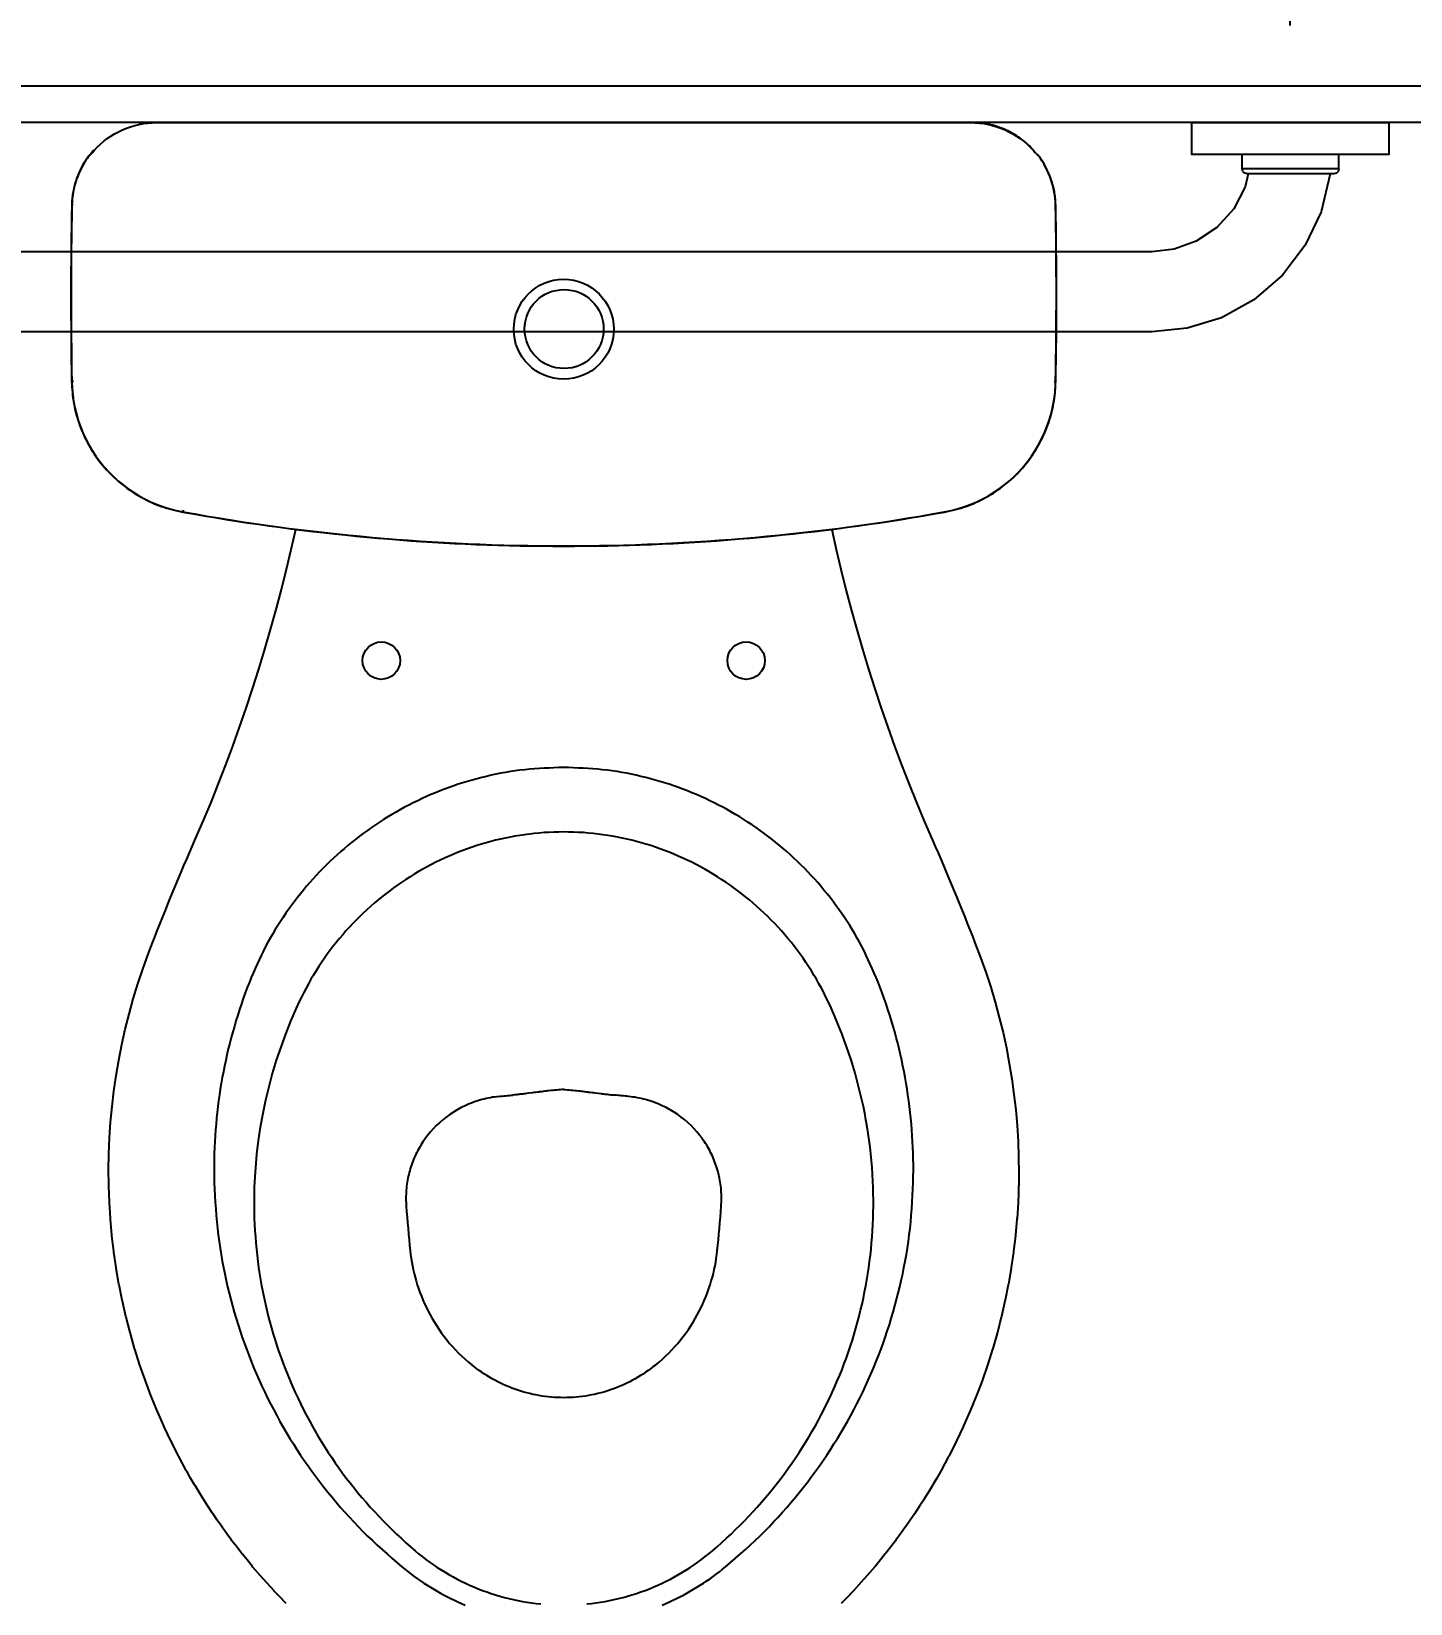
# Model space of a CAD drawing. Header units: metres. Extents: x 3 to 168, y -142 to 28.
# Drawn here: x 85.841 to 86.409, y -95.366 to -94.718 of the extents above; entities that cross this region are included whole.
import ezdxf

# ---------------------------------------------------------------- set-up
doc = ezdxf.new("R2010")
doc.units = ezdxf.units.M
for name, color, linetype in [('ARQ-ALV ACAB', 4, 'Continuous'), ('ARQ-ALV OSSO', 5, 'Continuous'), ('ARQ-DIM', 2, 'Continuous'), ('ARQ-HID', 2, 'Continuous')]:
    doc.layers.add(name, color=color, linetype=linetype)
doc.styles.add('Adesa', font='ARIALN.TTF')
doc.dimstyles.new('ADESA 1-0025', dxfattribs={"dimtxt": 0.05, "dimasz": 0.045, "dimexe": 0.03, "dimexo": 0.04, "dimgap": 0.02, "dimtad": 1, "dimtoh": 1, "dimdec": 0, "dimlfac": 100, "dimzin": 4, "dimtxsty": 'Adesa', "dimblk": 'DOTSMALL', "dimcen": 1, "dimdle": 0.03, "dimclrd": 1, "dimclre": 1, "dimclrt": 256, "dimazin": 1, "dimtm": 1e-09, "dimtfac": 1, "dimtdec": 0, "dimtix": 1, "dimtmove": 2, "dimatfit": 0, "dimldrblk": 'DOTSMALL', "dimfxl": 0.8, "dimtvp": 2, "dimtolj": 1, "dimtzin": 0, "dimarcsym": 0})

# ---------------------------------------------------------------- blocks, each defined once
blk = doc.blocks.new('ARQ-HID-BACIA CX')
blk.add_line((-0.00007, -0.175), (-0.00007, 0.175))
for points in [[(-0.01372, -0.19568), (-0.01423, -0.19605), (-0.01474, -0.19641), (-0.01526, -0.19677), (-0.01578, -0.19712), (-0.01631, -0.19746), (-0.01684, -0.19778), (-0.01739, -0.1981), (-0.01793, -0.19841), (-0.01849, -0.1987), (-0.01904, -0.19899), (-0.01961, -0.19927), (-0.02018, -0.19954), (-0.02075, -0.19979), (-0.02133, -0.20004), (-0.02191, -0.20027), (-0.02249, -0.2005), (-0.02308, -0.20072), (-0.02368, -0.20092), (-0.02427, -0.20111), (-0.02487, -0.2013), (-0.02548, -0.20147), (-0.02608, -0.20163), (-0.02669, -0.20178), (-0.02731, -0.20192), (-0.02792, -0.20205), (-0.02854, -0.20217), (-0.02916, -0.20227), (-0.02978, -0.20237), (-0.0304, -0.20246), (-0.03102, -0.20253), (-0.03165, -0.20259), (-0.03227, -0.20264), (-0.0329, -0.20268), (-0.03353, -0.2027), (-0.03415, -0.20273, -0.00878), (-0.10679, -0.20277), (-0.10794, -0.20271), (-0.10908, -0.20264), (-0.11022, -0.20256), (-0.11136, -0.20247), (-0.11249, -0.20236), (-0.11363, -0.20223), (-0.11476, -0.20207), (-0.11588, -0.20188), (-0.11701, -0.20166), (-0.11812, -0.20142), (-0.11924, -0.20116), (-0.12034, -0.20086), (-0.12144, -0.20055), (-0.12254, -0.20021), (-0.12362, -0.19986), (-0.1247, -0.19948), (-0.12577, -0.19908), (-0.12684, -0.19866), (-0.12789, -0.19822), (-0.12893, -0.19776), (-0.12997, -0.19727), (-0.13099, -0.19677), (-0.13201, -0.19624), (-0.13301, -0.19569), (-0.134, -0.19512), (-0.13498, -0.19453), (-0.13595, -0.19392), (-0.1369, -0.19329), (-0.13784, -0.19264), (-0.13877, -0.19197), (-0.13969, -0.19129), (-0.14058, -0.19058), (-0.14147, -0.18986), (-0.14234, -0.18912), (-0.14319, -0.18836), (-0.14403, -0.18758), (-0.14485, -0.18679), (-0.14566, -0.18598), (-0.14645, -0.18515), (-0.14722, -0.18431), (-0.14798, -0.18345), (-0.14872, -0.18257), (-0.14943, -0.18168), (-0.15013, -0.18078), (-0.15082, -0.17986), (-0.15148, -0.17893), (-0.15212, -0.17799), (-0.15275, -0.17703), (-0.15335, -0.17606), (-0.15393, -0.17508), (-0.1545, -0.17408), (-0.15504, -0.17308), (-0.15556, -0.17206), (-0.15607, -0.17103), (-0.15655, -0.17), (-0.15702, -0.16895), (-0.15746, -0.1679), (-0.15788, -0.16683), (-0.15827, -0.16576), (-0.15863, -0.16468), (-0.15897, -0.16359), (-0.15928, -0.16249), (-0.15957, -0.16138), (-0.15985, -0.16027), (-0.16011, -0.15916), (-0.16036, -0.15805), (-0.16061, -0.15693), (-0.16138, -0.15249), (-0.16215, -0.14805), (-0.1629, -0.1436), (-0.16363, -0.13915), (-0.16433, -0.1347), (-0.165, -0.13024), (-0.16565, -0.12578), (-0.16628, -0.12132), (-0.16689, -0.11685), (-0.16747, -0.11238), (-0.16803, -0.10791), (-0.16857, -0.10344), (-0.16909, -0.09896), (-0.16958, -0.09448), (-0.17005, -0.09), (-0.1705, -0.08551), (-0.17092, -0.08102), (-0.17132, -0.07653), (-0.1717, -0.07204), (-0.17206, -0.06755), (-0.17239, -0.06305), (-0.1727, -0.05856), (-0.17299, -0.05406), (-0.17325, -0.04956), (-0.17349, -0.04506), (-0.17371, -0.04055), (-0.17391, -0.03605), (-0.17408, -0.03155), (-0.17423, -0.02704), (-0.17436, -0.02254), (-0.17446, -0.01803), (-0.17453, -0.01352), (-0.17458, -0.00901), (-0.17462, -0.00451), (-0.17464, 0), (-0.17462, 0.00451), (-0.17458, 0.00901), (-0.17453, 0.01352), (-0.17446, 0.01803), (-0.17436, 0.02254), (-0.17423, 0.02704), (-0.17408, 0.03155), (-0.17391, 0.03605), (-0.17371, 0.04055), (-0.17349, 0.04506), (-0.17325, 0.04956), (-0.17299, 0.05406), (-0.1727, 0.05856), (-0.17239, 0.06305), (-0.17206, 0.06755), (-0.1717, 0.07204), (-0.17132, 0.07653), (-0.17092, 0.08102), (-0.1705, 0.08551), (-0.17005, 0.09), (-0.16958, 0.09448), (-0.16909, 0.09896), (-0.16857, 0.10344), (-0.16803, 0.10791), (-0.16747, 0.11238), (-0.16689, 0.11685), (-0.16628, 0.12132), (-0.16565, 0.12578), (-0.165, 0.13024), (-0.16433, 0.1347), (-0.16363, 0.13915), (-0.1629, 0.1436), (-0.16215, 0.14805), (-0.16138, 0.15249), (-0.16061, 0.15693), (-0.16036, 0.15805), (-0.16011, 0.15916), (-0.15985, 0.16027), (-0.15957, 0.16138), (-0.15928, 0.16249), (-0.15897, 0.16359), (-0.15863, 0.16468), (-0.15827, 0.16576), (-0.15788, 0.16683), (-0.15746, 0.1679), (-0.15702, 0.16895), (-0.15655, 0.17), (-0.15607, 0.17103), (-0.15556, 0.17206), (-0.15504, 0.17308), (-0.1545, 0.17408), (-0.15393, 0.17508), (-0.15335, 0.17606), (-0.15275, 0.17703), (-0.15212, 0.17799), (-0.15148, 0.17893), (-0.15082, 0.17986), (-0.15013, 0.18078), (-0.14943, 0.18168), (-0.14872, 0.18257), (-0.14798, 0.18345), (-0.14722, 0.18431), (-0.14645, 0.18515), (-0.14566, 0.18598), (-0.14485, 0.18679), (-0.14403, 0.18758), (-0.14319, 0.18836), (-0.14234, 0.18912), (-0.14147, 0.18986), (-0.14058, 0.19058), (-0.13969, 0.19129), (-0.13877, 0.19197), (-0.13784, 0.19264), (-0.1369, 0.19329), (-0.13595, 0.19392), (-0.13498, 0.19453), (-0.134, 0.19512), (-0.13301, 0.19569), (-0.13201, 0.19624), (-0.13099, 0.19677), (-0.12997, 0.19727), (-0.12893, 0.19776), (-0.12789, 0.19822), (-0.12684, 0.19866), (-0.12577, 0.19908), (-0.1247, 0.19948), (-0.12362, 0.19986), (-0.12254, 0.20021), (-0.12144, 0.20055), (-0.12034, 0.20086), (-0.11924, 0.20116), (-0.11812, 0.20142), (-0.11701, 0.20166), (-0.11588, 0.20188), (-0.11476, 0.20207), (-0.11363, 0.20223), (-0.11249, 0.20236), (-0.11136, 0.20247), (-0.11022, 0.20256), (-0.10908, 0.20264), (-0.10794, 0.20271), (-0.10679, 0.20277, -0.00878), (-0.03415, 0.20273), (-0.03353, 0.2027), (-0.0329, 0.20268), (-0.03227, 0.20264), (-0.03165, 0.20259), (-0.03102, 0.20253), (-0.0304, 0.20246), (-0.02978, 0.20237), (-0.02916, 0.20227), (-0.02854, 0.20217), (-0.02792, 0.20205), (-0.02731, 0.20192), (-0.02669, 0.20178), (-0.02608, 0.20163), (-0.02548, 0.20147), (-0.02487, 0.2013), (-0.02427, 0.20111), (-0.02368, 0.20092), (-0.02308, 0.20072), (-0.02249, 0.2005), (-0.02191, 0.20027), (-0.02133, 0.20004), (-0.02075, 0.19979), (-0.02018, 0.19954), (-0.01961, 0.19927), (-0.01904, 0.19899), (-0.01849, 0.1987), (-0.01793, 0.19841), (-0.01739, 0.1981), (-0.01684, 0.19778), (-0.01631, 0.19746), (-0.01578, 0.19712), (-0.01526, 0.19677), (-0.01474, 0.19641), (-0.01423, 0.19605), (-0.01372, 0.19568)], [(-0.01308, 0.195, 0.018828), (-0.0135, 0.19544)], [(-0.01328, -0.19509), (-0.01328, -0.1951), (-0.01328, -0.1951), (-0.01327, -0.19509), (-0.01324, -0.19506), (-0.01322, -0.19504), (-0.01316, -0.19498), (-0.01311, -0.19493), (-0.01299, -0.19482), (-0.01286, -0.1947), (-0.01279, -0.19463), (-0.01264, -0.19449), (-0.01247, -0.19434), (-0.01155, -0.19352, 0.212488), (-0.00007, -0.16772), (-0.00007, 0.16772, 0.212488), (-0.01155, 0.19352), (-0.01247, 0.19434), (-0.01264, 0.19449), (-0.01279, 0.19463), (-0.01286, 0.1947), (-0.01299, 0.19482), (-0.01311, 0.19493), (-0.01316, 0.19498), (-0.01322, 0.19504), (-0.01324, 0.19506), (-0.01327, 0.19509), (-0.01328, 0.1951), (-0.01328, 0.1951)], [(-0.01231, 0.1942, 0.002919), (-0.01155, 0.19353)], [(-0.16765, 0.1104), (-0.16776, 0.11042), (-0.17602, 0.11228), (-0.1842, 0.11422), (-0.19248, 0.1163), (-0.2008, 0.11849), (-0.20903, 0.12077), (-0.21715, 0.12313), (-0.22532, 0.12562), (-0.23351, 0.12822), (-0.24148, 0.13086), (-0.24931, 0.13356), (-0.25707, 0.13635), (-0.26479, 0.13922), (-0.27251, 0.14221), (-0.28026, 0.14532), (-0.28804, 0.14857), (-0.29584, 0.15194, 0.011149), (-0.33812, 0.16943), (-0.34416, 0.17175), (-0.35027, 0.17392), (-0.35642, 0.17593), (-0.36262, 0.17778), (-0.36886, 0.17948), (-0.37514, 0.18101), (-0.38146, 0.18239), (-0.38782, 0.1836), (-0.3942, 0.18465), (-0.40061, 0.18554), (-0.40704, 0.18627), (-0.4135, 0.18683), (-0.41997, 0.18723), (-0.42645, 0.18746), (-0.43294, 0.18753), (-0.43806, 0.18747), (-0.43843, 0.18746), (-0.44165, 0.18736), (-0.44488, 0.18723), (-0.44526, 0.18721), (-0.4517, 0.1868), (-0.45207, 0.18677), (-0.45528, 0.1865), (-0.4585, 0.18619), (-0.45888, 0.18615), (-0.46528, 0.1854), (-0.46566, 0.18535), (-0.47204, 0.18442), (-0.47243, 0.18436), (-0.47878, 0.18326), (-0.47915, 0.18319), (-0.48548, 0.18191), (-0.48586, 0.18183), (-0.49214, 0.18039), (-0.49251, 0.1803), (-0.49875, 0.17869), (-0.49913, 0.17858), (-0.50533, 0.1768), (-0.5057, 0.17669), (-0.51184, 0.17475), (-0.51221, 0.17462), (-0.5183, 0.17251), (-0.51866, 0.17238), (-0.5247, 0.1701), (-0.52506, 0.16996), (-0.53103, 0.16752), (-0.53138, 0.16737), (-0.5373, 0.16477), (-0.53764, 0.16461), (-0.54348, 0.16185), (-0.54381, 0.16169), (-0.54671, 0.16024), (-0.54959, 0.15876), (-0.54991, 0.15859), (-0.55561, 0.15552), (-0.55592, 0.15534), (-0.55874, 0.15374), (-0.56154, 0.15211), (-0.56185, 0.15192), (-0.56462, 0.15025), (-0.56738, 0.14854), (-0.56767, 0.14835), (-0.57041, 0.1466), (-0.57312, 0.14482), (-0.57341, 0.14462), (-0.5761, 0.1428), (-0.57876, 0.14094), (-0.57904, 0.14074), (-0.58168, 0.13884), (-0.58429, 0.13691), (-0.58457, 0.1367), (-0.58716, 0.13474), (-0.58971, 0.13274), (-0.58999, 0.13252), (-0.59252, 0.13049), (-0.59502, 0.12842), (-0.5953, 0.1282), (-0.60022, 0.12397), (-0.60048, 0.12373), (-0.60529, 0.11937), (-0.60554, 0.11913), (-0.6079, 0.1169), (-0.61024, 0.11464), (-0.61049, 0.11439)], [(-0.61049, -0.11439), (-0.61024, -0.11464), (-0.6079, -0.1169), (-0.60554, -0.11913), (-0.60529, -0.11937), (-0.60048, -0.12373), (-0.60022, -0.12397), (-0.5953, -0.1282), (-0.59502, -0.12842), (-0.59252, -0.13049), (-0.58999, -0.13252), (-0.58971, -0.13274), (-0.58716, -0.13474), (-0.58457, -0.1367), (-0.58429, -0.13691), (-0.58168, -0.13884), (-0.57904, -0.14074), (-0.57876, -0.14094), (-0.5761, -0.1428), (-0.57341, -0.14462), (-0.57312, -0.14482), (-0.57041, -0.1466), (-0.56767, -0.14835), (-0.56738, -0.14854), (-0.56462, -0.15025), (-0.56185, -0.15192), (-0.56154, -0.15211), (-0.55874, -0.15374), (-0.55592, -0.15534), (-0.55561, -0.15552), (-0.54991, -0.15859), (-0.54959, -0.15876), (-0.54671, -0.16024), (-0.54381, -0.16169), (-0.54348, -0.16185), (-0.53764, -0.16461), (-0.5373, -0.16477), (-0.53138, -0.16737), (-0.53103, -0.16752), (-0.52506, -0.16996), (-0.5247, -0.1701), (-0.51866, -0.17238), (-0.5183, -0.17251), (-0.51221, -0.17462), (-0.51184, -0.17475), (-0.5057, -0.17669), (-0.50533, -0.1768), (-0.49913, -0.17858), (-0.49875, -0.17869), (-0.49251, -0.1803), (-0.49214, -0.18039), (-0.48586, -0.18183), (-0.48548, -0.18191), (-0.47915, -0.18319), (-0.47878, -0.18326), (-0.47243, -0.18436), (-0.47204, -0.18442), (-0.46566, -0.18535), (-0.46528, -0.1854), (-0.45888, -0.18615), (-0.4585, -0.18619), (-0.45528, -0.1865), (-0.45207, -0.18677), (-0.4517, -0.1868), (-0.44526, -0.18721), (-0.44488, -0.18723), (-0.44165, -0.18736), (-0.43843, -0.18746), (-0.43806, -0.18747), (-0.43155, -0.18753), (-0.42506, -0.18742), (-0.41858, -0.18716), (-0.41211, -0.18672), (-0.40566, -0.18612), (-0.39923, -0.18536), (-0.39282, -0.18444), (-0.38645, -0.18335), (-0.3801, -0.18211), (-0.37379, -0.1807), (-0.36751, -0.17913), (-0.36128, -0.1774), (-0.35509, -0.17551), (-0.34895, -0.17347), (-0.34286, -0.17126), (-0.33812, -0.16942, 0.011149), (-0.29584, -0.15194), (-0.28804, -0.14857), (-0.28026, -0.14532), (-0.27251, -0.14221), (-0.26479, -0.13922), (-0.25707, -0.13635), (-0.24931, -0.13356), (-0.24148, -0.13086), (-0.23351, -0.12822), (-0.22532, -0.12562), (-0.21715, -0.12313), (-0.20903, -0.12077), (-0.2008, -0.11849), (-0.19248, -0.1163), (-0.1842, -0.11422), (-0.17602, -0.11228), (-0.16776, -0.11042), (-0.16765, -0.1104)], [(-0.5122, 0.03777), (-0.51097, 0.03926), (-0.50976, 0.04065), (-0.50852, 0.042), (-0.50724, 0.04331), (-0.50593, 0.04458), (-0.50459, 0.04581), (-0.50323, 0.047), (-0.50184, 0.04815), (-0.50042, 0.04926), (-0.49898, 0.05033), (-0.49753, 0.05135), (-0.49605, 0.05233), (-0.49455, 0.05328), (-0.49304, 0.05417), (-0.49152, 0.05503), (-0.48999, 0.05584), (-0.48844, 0.05661), (-0.48689, 0.05734), (-0.48534, 0.05802), (-0.48377, 0.05866), (-0.48221, 0.05926), (-0.48064, 0.05982), (-0.47908, 0.06034), (-0.47751, 0.06082), (-0.47595, 0.06126), (-0.47439, 0.06166), (-0.47283, 0.06202), (-0.47128, 0.06234), (-0.46974, 0.06262), (-0.4682, 0.06287), (-0.46667, 0.06309), (-0.46513, 0.06327, -0.008966), (-0.44664, 0.06489, -0.016113), (-0.44358, 0.06501), (-0.4426, 0.065), (-0.44175, 0.06498), (-0.44091, 0.06494), (-0.44008, 0.06488), (-0.43925, 0.06481), (-0.43843, 0.06472), (-0.43762, 0.06461), (-0.43681, 0.06449), (-0.43601, 0.06436), (-0.43521, 0.06421), (-0.43441, 0.06404), (-0.43363, 0.06386), (-0.43284, 0.06367), (-0.43207, 0.06346), (-0.43129, 0.06323), (-0.43052, 0.063), (-0.42976, 0.06274), (-0.429, 0.06247), (-0.42824, 0.06219), (-0.42749, 0.06189), (-0.42674, 0.06157), (-0.426, 0.06124), (-0.42525, 0.0609), (-0.42452, 0.06054), (-0.42378, 0.06016), (-0.42305, 0.05976), (-0.42232, 0.05935), (-0.42159, 0.05892), (-0.42087, 0.05847), (-0.42015, 0.058), (-0.41943, 0.05751), (-0.4187, 0.057), (-0.41736, 0.05598), (-0.41604, 0.0549), (-0.41475, 0.05374), (-0.4135, 0.05252), (-0.41228, 0.05123), (-0.41111, 0.04987), (-0.40999, 0.04845), (-0.40892, 0.04698), (-0.40791, 0.04545), (-0.40696, 0.04387), (-0.40608, 0.04225), (-0.40527, 0.04059), (-0.40489, 0.03975), (-0.40453, 0.0389), (-0.40419, 0.03804), (-0.40387, 0.03718), (-0.40357, 0.03631), (-0.40328, 0.03544), (-0.40302, 0.03457), (-0.40277, 0.0337), (-0.40254, 0.03282), (-0.40234, 0.03195), (-0.40215, 0.03107), (-0.40198, 0.0302), (-0.40183, 0.02933), (-0.4017, 0.02846), (-0.40159, 0.0276), (-0.40149, 0.02671, -0.000598), (-0.40092, 0.02094)], [(-0.39861, 0, 0.006359), (-0.39916, 0.00607), (-0.39919, 0.00636), (-0.39922, 0.00664), (-0.39928, 0.00718), (-0.39931, 0.00746), (-0.39934, 0.00773), (-0.39941, 0.00829), (-0.39944, 0.00857), (-0.3995, 0.00912), (-0.39954, 0.0094), (-0.3996, 0.00997), (-0.39964, 0.01025), (-0.39971, 0.01083), (-0.39982, 0.01169), (-0.39989, 0.01228), (-0.39997, 0.01288), (-0.40016, 0.01436), (-0.40028, 0.01536), (-0.40035, 0.01588), (-0.40041, 0.01639), (-0.40047, 0.01691), (-0.40053, 0.0174), (-0.40059, 0.01789), (-0.40065, 0.01839), (-0.4007, 0.01889), (-0.40076, 0.01939), (-0.40081, 0.0199), (-0.40087, 0.02042), (-0.40092, 0.02094)], [(-0.39861, 0, -0.006359), (-0.39916, -0.00607), (-0.39919, -0.00636), (-0.39922, -0.00664), (-0.39928, -0.00718), (-0.39931, -0.00746), (-0.39934, -0.00773), (-0.39941, -0.00829), (-0.39944, -0.00857), (-0.3995, -0.00912), (-0.39954, -0.0094), (-0.3996, -0.00997), (-0.39964, -0.01025), (-0.39971, -0.01083), (-0.39982, -0.01169), (-0.39989, -0.01228), (-0.39997, -0.01288), (-0.40016, -0.01436), (-0.40028, -0.01536), (-0.40035, -0.01588), (-0.40041, -0.01639), (-0.40047, -0.01691), (-0.40053, -0.0174), (-0.40059, -0.01789), (-0.40065, -0.01839), (-0.4007, -0.01889), (-0.40076, -0.01939), (-0.40081, -0.0199), (-0.40087, -0.02042), (-0.40092, -0.02094)], [(-0.40149, -0.02671, 0.000598), (-0.40092, -0.02094)], [(-0.40149, -0.02671), (-0.40159, -0.0276), (-0.4017, -0.02846), (-0.40183, -0.02933), (-0.40198, -0.0302), (-0.40215, -0.03107), (-0.40234, -0.03195), (-0.40254, -0.03282), (-0.40277, -0.0337), (-0.40302, -0.03457), (-0.40328, -0.03544), (-0.40357, -0.03631), (-0.40387, -0.03718), (-0.40419, -0.03804), (-0.40453, -0.0389), (-0.40489, -0.03975), (-0.40527, -0.04059), (-0.40608, -0.04225), (-0.40696, -0.04387), (-0.40791, -0.04545), (-0.40892, -0.04698), (-0.40999, -0.04845), (-0.41111, -0.04987), (-0.41228, -0.05123), (-0.4135, -0.05252), (-0.41475, -0.05374), (-0.41604, -0.0549), (-0.41736, -0.05598), (-0.4187, -0.057), (-0.41943, -0.05751), (-0.42015, -0.058), (-0.42087, -0.05847), (-0.42159, -0.05892), (-0.42232, -0.05935), (-0.42305, -0.05976), (-0.42378, -0.06016), (-0.42452, -0.06054), (-0.42525, -0.0609), (-0.426, -0.06124), (-0.42674, -0.06157), (-0.42749, -0.06189), (-0.42824, -0.06219), (-0.429, -0.06247), (-0.42976, -0.06274), (-0.43052, -0.063), (-0.43129, -0.06323), (-0.43207, -0.06346), (-0.43284, -0.06367), (-0.43363, -0.06386), (-0.43441, -0.06404), (-0.43521, -0.06421), (-0.43601, -0.06436), (-0.43681, -0.06449), (-0.43762, -0.06461), (-0.43843, -0.06472), (-0.43925, -0.06481), (-0.44008, -0.06488), (-0.44091, -0.06494), (-0.44175, -0.06498), (-0.4426, -0.065), (-0.44358, -0.06501, -0.016113), (-0.44664, -0.06489, -0.008966), (-0.46513, -0.06327), (-0.46667, -0.06309), (-0.4682, -0.06287), (-0.46974, -0.06262), (-0.47128, -0.06234), (-0.47283, -0.06202), (-0.47439, -0.06166), (-0.47595, -0.06126), (-0.47751, -0.06082), (-0.47908, -0.06034), (-0.48064, -0.05982), (-0.48221, -0.05926), (-0.48377, -0.05866), (-0.48534, -0.05802), (-0.48689, -0.05734), (-0.48844, -0.05661), (-0.48999, -0.05584), (-0.49152, -0.05503), (-0.49304, -0.05417), (-0.49455, -0.05328), (-0.49605, -0.05233), (-0.49753, -0.05135), (-0.49898, -0.05033), (-0.50042, -0.04926), (-0.50184, -0.04815), (-0.50323, -0.047), (-0.50459, -0.04581), (-0.50593, -0.04458), (-0.50724, -0.04331), (-0.50852, -0.042), (-0.50976, -0.04065), (-0.51097, -0.03926), (-0.5122, -0.03777)], [(-0.01361, -0.19549, 0.018828), (-0.01319, -0.19505)]]:
    blk.add_lwpolyline(points, format="xyb")
at = {"ltscale": 0.000466036}
blk.add_lwpolyline([(-0.01328, -0.1951), (-0.01334, -0.19517, -0.017665), (-0.01364, -0.19551, -0.039631), (-0.01377, -0.19562, -0.158216), (-0.03415, -0.20265, -0.008778), (-0.10679, -0.2027), (-0.10952, -0.20259), (-0.11224, -0.20234), (-0.11494, -0.20196), (-0.11763, -0.20144), (-0.12028, -0.2008), (-0.1229, -0.20002), (-0.12547, -0.19912), (-0.128, -0.19809), (-0.13048, -0.19694), (-0.13289, -0.19567), (-0.13524, -0.19428), (-0.13752, -0.19278), (-0.13972, -0.19116), (-0.14184, -0.18945), (-0.14388, -0.18763), (-0.14582, -0.18571), (-0.14766, -0.1837), (-0.14941, -0.1816), (-0.15105, -0.17942), (-0.15258, -0.17716), (-0.15399, -0.17483), (-0.1553, -0.17243), (-0.15648, -0.16997), (-0.15754, -0.16746), (-0.15848, -0.1649), (-0.15929, -0.1623), (-0.15997, -0.15966), (-0.16053, -0.15692, -0.044623), (-0.17457, 0, -0.044623), (-0.16053, 0.15692), (-0.15997, 0.15966), (-0.15929, 0.1623), (-0.15848, 0.1649), (-0.15754, 0.16746), (-0.15648, 0.16997), (-0.1553, 0.17243), (-0.15399, 0.17483), (-0.15258, 0.17716), (-0.15105, 0.17942), (-0.14941, 0.1816), (-0.14766, 0.1837), (-0.14582, 0.18571), (-0.14388, 0.18763), (-0.14184, 0.18945), (-0.13972, 0.19116), (-0.13752, 0.19278), (-0.13524, 0.19428), (-0.13289, 0.19567), (-0.13048, 0.19694), (-0.128, 0.19809), (-0.12547, 0.19912), (-0.1229, 0.20002), (-0.12028, 0.2008), (-0.11763, 0.20144), (-0.11494, 0.20196), (-0.11224, 0.20234), (-0.10952, 0.20259), (-0.10679, 0.2027, -0.008778), (-0.03416, 0.20265, -0.158216), (-0.01377, 0.19562, -0.039631), (-0.01364, 0.19551, -0.017665), (-0.01334, 0.19517), (-0.01328, 0.1951)], format="xyb", dxfattribs=at)
at = {"ltscale": 0.00311}
for points in [[(-0.10678, 0.20206), (-0.10679, 0.2027)], [(-0.10678, -0.20206), (-0.10679, -0.2027)]]:
    blk.add_lwpolyline(points, dxfattribs=at)
at = {"ltscale": 0.00156}
blk.add_lwpolyline([(-0.0131, 0.19508), (-0.01335, 0.19529)], dxfattribs=at)
for points in [[(-0.01328, 0.1951), (-0.01328, 0.19509)], [(-0.01147, 0.19363), (-0.01087, 0.19305), (-0.01027, 0.19247), (-0.00968, 0.19189), (-0.00911, 0.19128), (-0.00855, 0.19066), (-0.00801, 0.19003), (-0.00749, 0.18938), (-0.00698, 0.18872), (-0.00649, 0.18805), (-0.00601, 0.18737), (-0.00555, 0.18668), (-0.0051, 0.18597), (-0.00468, 0.18526), (-0.00427, 0.18453), (-0.00388, 0.1838), (-0.0035, 0.18305), (-0.00314, 0.1823), (-0.00281, 0.18154), (-0.00249, 0.18077), (-0.00218, 0.18), (-0.0019, 0.17921), (-0.00164, 0.17842), (-0.00139, 0.17763), (-0.00116, 0.17683), (-0.00096, 0.17602), (-0.00077, 0.17521), (-0.0006, 0.1744), (-0.00045, 0.17358), (-0.00032, 0.17275), (-0.00021, 0.17193), (-0.00012, 0.1711), (-0.00006, 0.17027), (-0.00002, 0.16944), (0.00001, 0.16861), (0.00003, 0.16778)], [(0, 0.16772), (0, -0.16772)], [(-0.61112, 0.04055), (-0.61046, 0.0421), (-0.60981, 0.04357), (-0.60913, 0.04502), (-0.60843, 0.04647), (-0.60771, 0.04791), (-0.60696, 0.04933), (-0.6062, 0.05074), (-0.60541, 0.05214), (-0.6046, 0.05353), (-0.60377, 0.05491), (-0.60292, 0.05627), (-0.60206, 0.05762), (-0.60116, 0.05896), (-0.60025, 0.06028), (-0.59931, 0.06159), (-0.59835, 0.06288), (-0.59736, 0.06416), (-0.59636, 0.06544), (-0.59537, 0.0667), (-0.59359, 0.06875), (-0.59182, 0.07079), (-0.59003, 0.07282), (-0.58823, 0.07485), (-0.58641, 0.07685), (-0.58456, 0.07884), (-0.58268, 0.0808), (-0.58078, 0.08273), (-0.57884, 0.08463), (-0.57687, 0.0865), (-0.57488, 0.08834), (-0.57286, 0.09016), (-0.57083, 0.09195), (-0.56876, 0.09372), (-0.56668, 0.09546), (-0.56458, 0.09717), (-0.56246, 0.09886), (-0.56031, 0.10052), (-0.55814, 0.10216), (-0.55596, 0.10377), (-0.55375, 0.10534), (-0.55152, 0.10689), (-0.54928, 0.10842), (-0.54701, 0.10991), (-0.54472, 0.11137), (-0.54242, 0.1128), (-0.5401, 0.11421), (-0.53775, 0.11558), (-0.5354, 0.11692), (-0.53302, 0.11824), (-0.53063, 0.11952), (-0.52822, 0.12077), (-0.5258, 0.122), (-0.52336, 0.12319), (-0.52091, 0.12435), (-0.51844, 0.12547), (-0.51596, 0.12657), (-0.51346, 0.12763), (-0.51095, 0.12867), (-0.50843, 0.12967), (-0.50589, 0.13064), (-0.50334, 0.13157), (-0.50078, 0.13247), (-0.49821, 0.13334), (-0.49563, 0.13418), (-0.49304, 0.13498), (-0.49043, 0.13575), (-0.48782, 0.13649), (-0.4852, 0.13719), (-0.48257, 0.13786), (-0.47993, 0.13849), (-0.47728, 0.1391), (-0.47463, 0.13967), (-0.47197, 0.14021), (-0.4693, 0.14071), (-0.46663, 0.14119), (-0.46395, 0.14162), (-0.46126, 0.14202), (-0.45857, 0.14238), (-0.45588, 0.1427), (-0.45318, 0.14297), (-0.45047, 0.14321), (-0.44777, 0.14341), (-0.44506, 0.14359), (-0.44235, 0.14375), (-0.43964, 0.14389), (-0.43693, 0.14403), (-0.43451, 0.14406), (-0.4321, 0.14408), (-0.42969, 0.14408), (-0.42728, 0.14405), (-0.42487, 0.14399), (-0.42246, 0.1439), (-0.42005, 0.14378), (-0.41764, 0.14364), (-0.41523, 0.14347), (-0.41283, 0.14327), (-0.41042, 0.14304), (-0.40803, 0.14279), (-0.40563, 0.14251), (-0.40324, 0.1422), (-0.40085, 0.14186), (-0.39846, 0.1415), (-0.39608, 0.14111), (-0.3937, 0.14069), (-0.39133, 0.14025), (-0.38897, 0.13978), (-0.38661, 0.13928), (-0.38425, 0.13876), (-0.3819, 0.13821), (-0.37956, 0.13763), (-0.37722, 0.13702), (-0.37489, 0.13639), (-0.37257, 0.13573), (-0.37026, 0.13505), (-0.36795, 0.13434), (-0.36565, 0.13361), (-0.36336, 0.13284), (-0.36109, 0.13205), (-0.35882, 0.13123), (-0.35656, 0.13038), (-0.3543, 0.12953), (-0.35246, 0.12874), (-0.35062, 0.12794), (-0.34878, 0.12713), (-0.34695, 0.12631), (-0.34512, 0.12547), (-0.34331, 0.12462), (-0.34151, 0.12374), (-0.33972, 0.12283), (-0.33794, 0.12189), (-0.33619, 0.12092), (-0.33445, 0.11992), (-0.33272, 0.11889), (-0.33102, 0.11783), (-0.32933, 0.11675), (-0.32765, 0.11564), (-0.32599, 0.11451), (-0.32435, 0.11335), (-0.32273, 0.11217), (-0.32112, 0.11097), (-0.31952, 0.10975), (-0.31795, 0.10851), (-0.31639, 0.10724), (-0.31485, 0.10595), (-0.31333, 0.10464), (-0.31183, 0.10331), (-0.31035, 0.10196), (-0.30888, 0.10058), (-0.30744, 0.09918), (-0.30602, 0.09777), (-0.30462, 0.09633), (-0.30324, 0.09487), (-0.30188, 0.09339), (-0.30055, 0.09189), (-0.29923, 0.09038), (-0.29794, 0.08884), (-0.29667, 0.08729), (-0.29542, 0.08572), (-0.29419, 0.08413), (-0.29299, 0.08252), (-0.29181, 0.08089), (-0.29065, 0.07925), (-0.28952, 0.07759), (-0.28841, 0.07592), (-0.28733, 0.07423), (-0.28627, 0.07252), (-0.28523, 0.0708), (-0.28423, 0.06907), (-0.28324, 0.06732), (-0.28228, 0.06555), (-0.28135, 0.06378), (-0.28044, 0.06199), (-0.27956, 0.06018), (-0.2787, 0.05837), (-0.27787, 0.05654), (-0.27707, 0.0547), (-0.27629, 0.05285), (-0.27554, 0.05098), (-0.27482, 0.04911), (-0.27413, 0.04723), (-0.27346, 0.04533), (-0.27282, 0.04343), (-0.27221, 0.04152), (-0.27163, 0.0396), (-0.27107, 0.03767), (-0.27054, 0.03573), (-0.27003, 0.03379), (-0.26955, 0.03184), (-0.2691, 0.02988), (-0.26868, 0.02792), (-0.26828, 0.02595), (-0.26792, 0.02398), (-0.26759, 0.02199), (-0.26729, 0.02001), (-0.26702, 0.01802), (-0.2668, 0.01603), (-0.2666, 0.01403), (-0.26644, 0.01203), (-0.2663, 0.01003), (-0.26619, 0.00802), (-0.26609, 0.00602), (-0.26601, 0.00401), (-0.26593, 0.00201), (-0.26586, 0), (-0.26593, -0.00201), (-0.26601, -0.00401), (-0.26609, -0.00602), (-0.26619, -0.00802), (-0.2663, -0.01003), (-0.26644, -0.01203), (-0.2666, -0.01403), (-0.2668, -0.01603), (-0.26702, -0.01802), (-0.26729, -0.02001), (-0.26759, -0.02199), (-0.26792, -0.02398), (-0.26828, -0.02595), (-0.26868, -0.02792), (-0.2691, -0.02988), (-0.26955, -0.03184), (-0.27003, -0.03379), (-0.27054, -0.03573), (-0.27107, -0.03767), (-0.27163, -0.0396), (-0.27221, -0.04152), (-0.27282, -0.04343), (-0.27346, -0.04533), (-0.27413, -0.04723), (-0.27482, -0.04911), (-0.27554, -0.05098), (-0.27629, -0.05285), (-0.27707, -0.0547), (-0.27787, -0.05654), (-0.2787, -0.05837), (-0.27956, -0.06018), (-0.28044, -0.06199), (-0.28135, -0.06378), (-0.28228, -0.06555), (-0.28324, -0.06732), (-0.28423, -0.06907), (-0.28523, -0.0708), (-0.28627, -0.07252), (-0.28733, -0.07423), (-0.28841, -0.07592), (-0.28952, -0.07759), (-0.29065, -0.07925), (-0.29181, -0.08089), (-0.29299, -0.08252), (-0.29419, -0.08413), (-0.29542, -0.08572), (-0.29667, -0.08729), (-0.29794, -0.08884), (-0.29923, -0.09038), (-0.30055, -0.09189), (-0.30188, -0.09339), (-0.30324, -0.09487), (-0.30462, -0.09633), (-0.30602, -0.09777), (-0.30744, -0.09918), (-0.30888, -0.10058), (-0.31035, -0.10196), (-0.31183, -0.10331), (-0.31333, -0.10464), (-0.31485, -0.10595), (-0.31639, -0.10724), (-0.31795, -0.10851), (-0.31952, -0.10975), (-0.32112, -0.11097), (-0.32273, -0.11217), (-0.32435, -0.11335), (-0.32599, -0.11451), (-0.32765, -0.11564), (-0.32933, -0.11675), (-0.33102, -0.11783), (-0.33272, -0.11889), (-0.33445, -0.11992), (-0.33619, -0.12092), (-0.33794, -0.12189), (-0.33972, -0.12283), (-0.34151, -0.12374), (-0.34331, -0.12462), (-0.34512, -0.12547), (-0.34695, -0.12631), (-0.34878, -0.12713), (-0.35062, -0.12794), (-0.35246, -0.12874), (-0.3543, -0.12953), (-0.35656, -0.13038), (-0.35882, -0.13123), (-0.36109, -0.13205), (-0.36336, -0.13284), (-0.36565, -0.13361), (-0.36795, -0.13434), (-0.37026, -0.13505), (-0.37257, -0.13573), (-0.37489, -0.13639), (-0.37722, -0.13702), (-0.37956, -0.13763), (-0.3819, -0.13821), (-0.38425, -0.13876), (-0.38661, -0.13928), (-0.38897, -0.13978), (-0.39133, -0.14025), (-0.3937, -0.14069), (-0.39608, -0.14111), (-0.39846, -0.1415), (-0.40085, -0.14186), (-0.40324, -0.1422), (-0.40563, -0.14251), (-0.40803, -0.14279), (-0.41042, -0.14304), (-0.41283, -0.14327), (-0.41523, -0.14347), (-0.41764, -0.14364), (-0.42005, -0.14378), (-0.42246, -0.1439), (-0.42487, -0.14399), (-0.42728, -0.14405), (-0.42969, -0.14408), (-0.4321, -0.14408), (-0.43451, -0.14406), (-0.43693, -0.14403), (-0.43964, -0.14389), (-0.44235, -0.14375), (-0.44506, -0.14359), (-0.44777, -0.14341), (-0.45047, -0.14321), (-0.45318, -0.14297), (-0.45588, -0.1427), (-0.45857, -0.14238), (-0.46126, -0.14202), (-0.46395, -0.14162), (-0.46663, -0.14119), (-0.4693, -0.14071), (-0.47197, -0.14021), (-0.47463, -0.13967), (-0.47728, -0.1391), (-0.47993, -0.13849), (-0.48257, -0.13786), (-0.4852, -0.13719), (-0.48782, -0.13649), (-0.49043, -0.13575), (-0.49304, -0.13498), (-0.49563, -0.13418), (-0.49821, -0.13334), (-0.50078, -0.13247), (-0.50334, -0.13157), (-0.50589, -0.13064), (-0.50843, -0.12967), (-0.51095, -0.12867), (-0.51346, -0.12763), (-0.51596, -0.12657), (-0.51844, -0.12547), (-0.52091, -0.12435), (-0.52336, -0.12319), (-0.5258, -0.122), (-0.52822, -0.12077), (-0.53063, -0.11952), (-0.53302, -0.11824), (-0.5354, -0.11692), (-0.53775, -0.11558), (-0.5401, -0.11421), (-0.54242, -0.1128), (-0.54472, -0.11137), (-0.54701, -0.10991), (-0.54928, -0.10842), (-0.55152, -0.10689), (-0.55375, -0.10534), (-0.55596, -0.10377), (-0.55814, -0.10216), (-0.56031, -0.10052), (-0.56246, -0.09886), (-0.56458, -0.09717), (-0.56668, -0.09546), (-0.56876, -0.09372), (-0.57083, -0.09195), (-0.57286, -0.09016), (-0.57488, -0.08834), (-0.57687, -0.0865), (-0.57884, -0.08463), (-0.58078, -0.08273), (-0.58268, -0.0808), (-0.58456, -0.07884), (-0.58641, -0.07685), (-0.58823, -0.07485), (-0.59003, -0.07282), (-0.59182, -0.07079), (-0.59359, -0.06875), (-0.59537, -0.0667), (-0.59636, -0.06544), (-0.59736, -0.06416), (-0.59835, -0.06288), (-0.59931, -0.06159), (-0.60025, -0.06028), (-0.60116, -0.05896), (-0.60206, -0.05762), (-0.60292, -0.05627), (-0.60377, -0.05491), (-0.6046, -0.05353), (-0.60541, -0.05214), (-0.6062, -0.05074), (-0.60696, -0.04933), (-0.60771, -0.04791), (-0.60843, -0.04647), (-0.60913, -0.04502), (-0.60981, -0.04357), (-0.61046, -0.0421), (-0.61112, -0.04055)], [(-0.61065, 0.0095), (-0.61044, 0.0114), (-0.61019, 0.01328), (-0.60991, 0.01517), (-0.60959, 0.01704), (-0.60923, 0.01891), (-0.60884, 0.02078), (-0.60841, 0.02263), (-0.60794, 0.02447), (-0.60743, 0.02631), (-0.60689, 0.02813), (-0.60631, 0.02994), (-0.60569, 0.03175), (-0.60504, 0.03353), (-0.60435, 0.03531), (-0.60363, 0.03707), (-0.60287, 0.03881), (-0.60208, 0.04054), (-0.60125, 0.04225), (-0.60038, 0.04395), (-0.59949, 0.04562), (-0.59856, 0.04728), (-0.59759, 0.04892), (-0.5966, 0.05054), (-0.59557, 0.05213), (-0.5945, 0.05371), (-0.59341, 0.05526), (-0.59229, 0.0568), (-0.59113, 0.0583), (-0.58995, 0.05979), (-0.58873, 0.06124), (-0.58704, 0.0632), (-0.58533, 0.06514), (-0.58359, 0.06705), (-0.58182, 0.06894), (-0.58003, 0.07081), (-0.57821, 0.07265), (-0.57637, 0.07446), (-0.5745, 0.07625), (-0.57261, 0.07801), (-0.5707, 0.07975), (-0.56876, 0.08146), (-0.5668, 0.08314), (-0.56482, 0.0848), (-0.56282, 0.08642), (-0.56079, 0.08802), (-0.55875, 0.0896), (-0.55668, 0.09114), (-0.55459, 0.09265), (-0.55248, 0.09414), (-0.55035, 0.09559), (-0.5482, 0.09702), (-0.54604, 0.09841), (-0.54385, 0.09978), (-0.54165, 0.10112), (-0.53943, 0.10242), (-0.53719, 0.10369), (-0.53493, 0.10493), (-0.53266, 0.10615), (-0.53038, 0.10732), (-0.52808, 0.10847), (-0.52576, 0.10959), (-0.52343, 0.11067), (-0.52108, 0.11172), (-0.51872, 0.11274), (-0.51635, 0.11372), (-0.51397, 0.11467), (-0.51157, 0.11559), (-0.50917, 0.11648), (-0.50675, 0.11733), (-0.50432, 0.11815), (-0.50188, 0.11893), (-0.49943, 0.11968), (-0.49697, 0.1204), (-0.49451, 0.12109), (-0.49203, 0.12174), (-0.48955, 0.12235), (-0.48706, 0.12293), (-0.48456, 0.12348), (-0.48206, 0.12399), (-0.47955, 0.12447), (-0.47704, 0.12492), (-0.47452, 0.12533), (-0.472, 0.12571), (-0.46947, 0.12605), (-0.46694, 0.12636), (-0.46441, 0.12663), (-0.46187, 0.12687), (-0.45934, 0.12707), (-0.4568, 0.12725), (-0.45426, 0.12738), (-0.45172, 0.12749), (-0.44918, 0.12756), (-0.44664, 0.12759), (-0.44411, 0.12759), (-0.44157, 0.12756), (-0.43904, 0.12749), (-0.4365, 0.12739), (-0.43356, 0.12724), (-0.43075, 0.12704), (-0.42795, 0.12681), (-0.42515, 0.12654), (-0.42234, 0.12622), (-0.41954, 0.12586), (-0.41675, 0.12546), (-0.41396, 0.12502), (-0.41117, 0.12454), (-0.40838, 0.12402), (-0.40561, 0.12346), (-0.40283, 0.12285), (-0.40007, 0.12221), (-0.39731, 0.12152), (-0.39456, 0.1208), (-0.39182, 0.12003), (-0.38908, 0.11922), (-0.38636, 0.11838), (-0.38364, 0.11749), (-0.38094, 0.11656), (-0.37824, 0.1156), (-0.37556, 0.11459), (-0.37289, 0.11354), (-0.37023, 0.11246), (-0.36759, 0.11133), (-0.36496, 0.11017), (-0.36234, 0.10897), (-0.36048, 0.10807), (-0.35863, 0.10713), (-0.3568, 0.10617), (-0.35499, 0.10518), (-0.35319, 0.10416), (-0.35142, 0.10311), (-0.34966, 0.10203), (-0.34792, 0.10092), (-0.34621, 0.09978), (-0.34451, 0.09862), (-0.34284, 0.09743), (-0.34118, 0.09621), (-0.33955, 0.09496), (-0.33794, 0.09369), (-0.33635, 0.09239), (-0.33479, 0.09107), (-0.33324, 0.08972), (-0.33173, 0.08834), (-0.33023, 0.08694), (-0.32876, 0.08552), (-0.32732, 0.08408), (-0.32589, 0.08261), (-0.3245, 0.08112), (-0.32313, 0.0796), (-0.32179, 0.07807), (-0.32047, 0.07651), (-0.31918, 0.07493), (-0.31792, 0.07333), (-0.31668, 0.07172), (-0.31547, 0.07008), (-0.31429, 0.06842), (-0.31314, 0.06674), (-0.31201, 0.06505), (-0.31092, 0.06334), (-0.30985, 0.06161), (-0.30881, 0.05986), (-0.3078, 0.0581), (-0.30683, 0.05632), (-0.30588, 0.05453), (-0.30496, 0.05272), (-0.30407, 0.05089), (-0.30322, 0.04906), (-0.30239, 0.0472), (-0.3016, 0.04534), (-0.30083, 0.04346), (-0.3001, 0.04157), (-0.2994, 0.03967), (-0.29874, 0.03776), (-0.2981, 0.03583), (-0.2975, 0.0339), (-0.29693, 0.03196), (-0.2964, 0.03001), (-0.29589, 0.02805), (-0.29542, 0.02608), (-0.29499, 0.0241), (-0.29459, 0.02212), (-0.29422, 0.02013), (-0.29389, 0.01813), (-0.29359, 0.01613), (-0.29332, 0.01413), (-0.29309, 0.01212), (-0.2929, 0.0101), (-0.29274, 0.00808), (-0.29261, 0.00607), (-0.29252, 0.00404), (-0.29247, 0.00202), (-0.29245, 0), (-0.29247, -0.00202), (-0.29252, -0.00404), (-0.29261, -0.00607), (-0.29274, -0.00808), (-0.2929, -0.0101), (-0.29309, -0.01212), (-0.29332, -0.01413), (-0.29359, -0.01613), (-0.29389, -0.01813), (-0.29422, -0.02013), (-0.29459, -0.02212), (-0.29499, -0.0241), (-0.29542, -0.02608), (-0.29589, -0.02805), (-0.2964, -0.03001), (-0.29693, -0.03196), (-0.2975, -0.0339), (-0.2981, -0.03583), (-0.29874, -0.03776), (-0.2994, -0.03967), (-0.3001, -0.04157), (-0.30083, -0.04346), (-0.3016, -0.04534), (-0.30239, -0.0472), (-0.30322, -0.04906), (-0.30407, -0.05089), (-0.30496, -0.05272), (-0.30588, -0.05453), (-0.30683, -0.05632), (-0.3078, -0.0581), (-0.30881, -0.05986), (-0.30985, -0.06161), (-0.31092, -0.06334), (-0.31201, -0.06505), (-0.31314, -0.06674), (-0.31429, -0.06842), (-0.31547, -0.07008), (-0.31668, -0.07172), (-0.31792, -0.07333), (-0.31918, -0.07493), (-0.32047, -0.07651), (-0.32179, -0.07807), (-0.32313, -0.0796), (-0.3245, -0.08112), (-0.32589, -0.08261), (-0.32732, -0.08408), (-0.32876, -0.08552), (-0.33023, -0.08694), (-0.33173, -0.08834), (-0.33324, -0.08972), (-0.33479, -0.09107), (-0.33635, -0.09239), (-0.33794, -0.09369), (-0.33955, -0.09496), (-0.34118, -0.09621), (-0.34284, -0.09743), (-0.34451, -0.09862), (-0.34621, -0.09978), (-0.34792, -0.10092), (-0.34966, -0.10203), (-0.35142, -0.10311), (-0.35319, -0.10416), (-0.35499, -0.10518), (-0.3568, -0.10617), (-0.35863, -0.10713), (-0.36048, -0.10807), (-0.36234, -0.10897), (-0.36513, -0.11024), (-0.3704, -0.11253), (-0.37573, -0.11465), (-0.3811, -0.11662), (-0.38652, -0.11843), (-0.39198, -0.12008), (-0.39747, -0.12156), (-0.40299, -0.12289), (-0.40854, -0.12405), (-0.4141, -0.12505), (-0.41969, -0.12588), (-0.42529, -0.12655), (-0.43089, -0.12705), (-0.4365, -0.12739), (-0.43904, -0.12749), (-0.44157, -0.12756), (-0.44411, -0.12759), (-0.44664, -0.12759), (-0.44918, -0.12756), (-0.45172, -0.12749), (-0.45426, -0.12738), (-0.4568, -0.12725), (-0.45934, -0.12707), (-0.46187, -0.12687), (-0.46441, -0.12663), (-0.46694, -0.12636), (-0.46947, -0.12605), (-0.472, -0.12571), (-0.47452, -0.12533), (-0.47704, -0.12492), (-0.47955, -0.12447), (-0.48206, -0.12399), (-0.48456, -0.12348), (-0.48706, -0.12293), (-0.48955, -0.12235), (-0.49203, -0.12174), (-0.49451, -0.12109), (-0.49697, -0.1204), (-0.49943, -0.11968), (-0.50188, -0.11893), (-0.50432, -0.11815), (-0.50675, -0.11733), (-0.50917, -0.11648), (-0.51157, -0.11559), (-0.51397, -0.11467), (-0.51635, -0.11372), (-0.51872, -0.11274), (-0.52108, -0.11172), (-0.52343, -0.11067), (-0.52576, -0.10959), (-0.52808, -0.10847), (-0.53038, -0.10732), (-0.53266, -0.10615), (-0.53493, -0.10493), (-0.53719, -0.10369), (-0.53943, -0.10242), (-0.54165, -0.10112), (-0.54385, -0.09978), (-0.54604, -0.09841), (-0.5482, -0.09702), (-0.55035, -0.09559), (-0.55248, -0.09414), (-0.55459, -0.09265), (-0.55668, -0.09114), (-0.55875, -0.0896), (-0.56079, -0.08802), (-0.56282, -0.08642), (-0.56482, -0.0848), (-0.5668, -0.08314), (-0.56876, -0.08146), (-0.5707, -0.07975), (-0.57261, -0.07801), (-0.5745, -0.07625), (-0.57637, -0.07446), (-0.57821, -0.07265), (-0.58003, -0.07081), (-0.58182, -0.06894), (-0.58359, -0.06705), (-0.58533, -0.06514), (-0.58704, -0.0632), (-0.58873, -0.06124), (-0.58995, -0.05979), (-0.59113, -0.0583), (-0.59229, -0.0568), (-0.59341, -0.05526), (-0.5945, -0.05371), (-0.59557, -0.05213), (-0.5966, -0.05054), (-0.59759, -0.04892), (-0.59856, -0.04728), (-0.59949, -0.04562), (-0.60038, -0.04395), (-0.60125, -0.04225), (-0.60208, -0.04054), (-0.60287, -0.03881), (-0.60363, -0.03707), (-0.60435, -0.03531), (-0.60504, -0.03353), (-0.60569, -0.03175), (-0.60631, -0.02994), (-0.60689, -0.02813), (-0.60743, -0.02631), (-0.60794, -0.02447), (-0.60841, -0.02263), (-0.60884, -0.02077), (-0.60923, -0.01891), (-0.60959, -0.01704), (-0.60991, -0.01517), (-0.61019, -0.01328), (-0.61044, -0.0114), (-0.61065, -0.0095)], [(-0.5122, 0.03778), (-0.51298, 0.03678), (-0.51373, 0.03579), (-0.51446, 0.03478), (-0.51517, 0.03375), (-0.51587, 0.0327), (-0.51654, 0.03164), (-0.5172, 0.03055), (-0.51784, 0.02946), (-0.51845, 0.02834), (-0.51905, 0.02721), (-0.51962, 0.02606), (-0.52017, 0.02491), (-0.52069, 0.02373), (-0.52119, 0.02255), (-0.52167, 0.02135), (-0.52211, 0.02015), (-0.52254, 0.01893), (-0.52293, 0.01771), (-0.5233, 0.01647), (-0.52365, 0.01523), (-0.52396, 0.01399), (-0.52425, 0.01274), (-0.52452, 0.01148), (-0.52475, 0.01022), (-0.52496, 0.00895), (-0.52514, 0.00769), (-0.52529, 0.00642), (-0.52541, 0.00515), (-0.52551, 0.00387), (-0.52558, 0.0026), (-0.52562, 0.00132), (-0.52564, 0), (-0.52562, -0.00132), (-0.52558, -0.0026), (-0.52551, -0.00387), (-0.52541, -0.00515), (-0.52529, -0.00642), (-0.52514, -0.00769), (-0.52496, -0.00895), (-0.52475, -0.01022), (-0.52452, -0.01148), (-0.52425, -0.01274), (-0.52396, -0.01399), (-0.52365, -0.01523), (-0.5233, -0.01647), (-0.52293, -0.01771), (-0.52254, -0.01893), (-0.52211, -0.02015), (-0.52167, -0.02135), (-0.52119, -0.02255), (-0.52069, -0.02373), (-0.52017, -0.02491), (-0.51962, -0.02606), (-0.51905, -0.02721), (-0.51845, -0.02834), (-0.51784, -0.02946), (-0.5172, -0.03055), (-0.51654, -0.03164), (-0.51587, -0.0327), (-0.51517, -0.03375), (-0.51446, -0.03478), (-0.51373, -0.03579), (-0.51298, -0.03678), (-0.5122, -0.03778)], [(-0.01146, -0.19362), (-0.01162, -0.19376), (-0.0117, -0.19383), (-0.01186, -0.19397), (-0.01234, -0.19439), (-0.01264, -0.19465), (-0.01284, -0.19483), (-0.0129, -0.19489), (-0.01296, -0.19494), (-0.01301, -0.19499), (-0.01305, -0.19503), (-0.0131, -0.19507)]]:
    blk.add_lwpolyline(points)
at = {"ltscale": 0.00179}
for points in [[(-0.00045, 0.16772), (-0.00008, 0.16772)], [(-0.00045, -0.16772), (-0.00008, -0.16772)]]:
    blk.add_lwpolyline(points, dxfattribs=at)
for points in [[(-0.21411, 0.07516, 1), (-0.22955, 0.07516, 1)], [(-0.06465, 0, 1), (-0.10584, 0, 1)], [(-0.06888, 0.00014, 1), (-0.10143, 0.00014, 1)], [(-0.21411, -0.07516, 1), (-0.22955, -0.07516, 1)]]:
    blk.add_lwpolyline(points, format="xyb", close=True)
at = {"ltscale": 0.0005513}
blk.add_lwpolyline([(-0.39861, 0), (-0.3985, 0)], dxfattribs=at)
at = {"ltscale": 0.003392}
blk.add_lwpolyline([(-0.15984, -0.15679), (-0.16053, -0.15692)], dxfattribs=at)
at = {"ltscale": 0.002755}
blk.add_lwpolyline([(-0.03417, -0.20208), (-0.03415, -0.20265)], dxfattribs=at)
blk = doc.blocks.new('VASO SANIT ACESSIVEL')
at = {"color": 1}
for points in [[(-0.17535, 0), (-0.25658, 0)], [(-0.22072, -0.01907), (-0.22072, -0.0132)], [(-0.18092, -0.01907), (-0.22072, -0.01907)], [(-0.22044, -0.0201), (-0.22072, -0.01907)], [(-0.18092, -0.01907), (-0.1812, -0.0201)], [(-0.18092, -0.01907), (-0.18092, -0.0132)], [(-0.21972, -0.02082), (-0.22044, -0.0201)], [(-0.21869, -0.0211), (-0.21972, -0.02082)], [(-0.21824, -0.0211), (-0.2195, -0.02643)], [(-0.18295, -0.0211), (-0.21869, -0.0211)], [(-0.18451, -0.0211), (-0.18825, -0.03676)], [(-0.18192, -0.02082), (-0.18295, -0.0211)], [(-0.1812, -0.0201), (-0.18192, -0.02082)], [(-0.2195, -0.02643), (-0.22424, -0.03548)], [(-0.22424, -0.03548), (-0.23122, -0.04324)], [(-0.18825, -0.03676), (-0.19476, -0.05056)], [(-0.23122, -0.04324), (-0.23969, -0.04888)], [(-0.25794, -0.0532), (-0.94872, -0.0532), (-0.96071, -0.04888)], [(-0.23969, -0.04888), (-0.24876, -0.05215)], [(-0.19476, -0.05056), (-0.20418, -0.06294)], [(-0.24876, -0.05215), (-0.25794, -0.0532)], [(-0.25794, -0.0862), (-0.95225, -0.0862), (-0.97859, -0.07811), (-0.99622, -0.06294)], [(-0.20418, -0.06294), (-0.21597, -0.07308)], [(-0.21597, -0.07308), (-0.22932, -0.08042)], [(-0.22932, -0.08042), (-0.24348, -0.08476)], [(-0.24348, -0.08476), (-0.25794, -0.0862)]]:
    blk.add_lwpolyline(points, dxfattribs=at)
blk.add_lwpolyline([(-0.24158, 0), (-0.16035, 0), (-0.16035, -0.0132), (-0.24158, -0.0132)], close=True, dxfattribs=at)
at = {"layer": 'ARQ-HID'}
blk.add_lwpolyline([(0, 0), (-1.07248, 0)], dxfattribs=at)
at = {"layer": 'ARQ-HID', "xscale": -1, "rotation": 270}
blk.add_blockref('ARQ-HID-BACIA CX', (-0.50034, 0.00007), dxfattribs=at)
blk = doc.blocks.new('_DotSmall')
at = {"color": 0, "linetype": 'ByBlock', "const_width": 0.5}
blk.add_lwpolyline([(-0.0625, 0, 1), (0.0625, 0, 1)], format="xyb", close=True, dxfattribs=at)
blk = doc.blocks.new('*D392')
at = {"layer": 'ARQ-DIM', "color": 1, "lineweight": -2, "transparency": 16777216}
for p, q in [((86.06006, -94.71081), (86.06006, -94.50967)), ((86.3593, -94.71581), (86.3593, -94.50967)), ((86.03006, -94.53967), (86.3893, -94.53967))]:
    blk.add_line(p, q, dxfattribs=at)
at = {"layer": 'Defpoints', "color": 0, "transparency": 16777216}
for p in [(86.3593, -94.53967), (86.06006, -94.75081, 0.0001), (86.3593, -94.75581)]:
    blk.add_point(p, dxfattribs=at)
at = {"layer": 'ARQ-DIM', "color": 1, "lineweight": -2, "transparency": 16777216, "xscale": 0.045, "yscale": 0.045, "zscale": 0.045, "rotation": 180}
blk.add_blockref('_DotSmall', (86.06006, -94.53967), dxfattribs=at)
at = {"layer": 'ARQ-DIM', "color": 1, "lineweight": -2, "transparency": 16777216, "xscale": 0.045, "yscale": 0.045, "zscale": 0.045}
blk.add_blockref('_DotSmall', (86.3593, -94.53967), dxfattribs=at)
at = {"layer": 'ARQ-DIM', "transparency": 16777216, "insert": (86.20968, -94.49414), "char_height": 0.05, "attachment_point": 5, "style": 'Adesa'}
blk.add_mtext('\\A1;30', dxfattribs=at)
blk = doc.blocks.new('*D393')
at = {"layer": 'ARQ-DIM', "color": 1, "lineweight": -2, "transparency": 16777216}
for p, q in [((85.56082, -94.72901), (85.56082, -94.42389)), ((86.3593, -94.71581), (86.3593, -94.42389)), ((86.3893, -94.45389), (85.53082, -94.45389))]:
    blk.add_line(p, q, dxfattribs=at)
at = {"layer": 'Defpoints', "color": 0, "transparency": 16777216}
for p in [(85.56082, -94.45389), (86.3593, -94.75581, -0.0001), (85.56082, -94.76901, -0.0001)]:
    blk.add_point(p, dxfattribs=at)
at = {"layer": 'ARQ-DIM', "color": 1, "lineweight": -2, "transparency": 16777216, "xscale": 0.045, "yscale": 0.045, "zscale": 0.045, "rotation": 180}
blk.add_blockref('_DotSmall', (85.56082, -94.45389), dxfattribs=at)
at = {"layer": 'ARQ-DIM', "color": 1, "lineweight": -2, "transparency": 16777216, "xscale": 0.045, "yscale": 0.045, "zscale": 0.045}
blk.add_blockref('_DotSmall', (86.3593, -94.45389), dxfattribs=at)
at = {"layer": 'ARQ-DIM', "transparency": 16777216, "insert": (85.96006, -94.40833), "char_height": 0.05, "attachment_point": 5, "style": 'Adesa'}
blk.add_mtext('\\A1;80 - mín.', dxfattribs=at)
blk = doc.blocks.new('*D398')
at = {"layer": 'ARQ-DIM', "color": 1, "lineweight": -2, "transparency": 16777216}
for p, q in [((86.06006, -94.67081), (86.06006, -94.29808)), ((86.57527, -94.70322), (86.57527, -94.29808)), ((86.60527, -94.32808), (86.03006, -94.32808))]:
    blk.add_line(p, q, dxfattribs=at)
at = {"layer": 'Defpoints', "color": 0, "transparency": 16777216}
for p in [(86.06006, -94.32808), (86.06006, -94.71081, 0.0001), (86.57527, -94.74322)]:
    blk.add_point(p, dxfattribs=at)
at = {"layer": 'ARQ-DIM', "color": 1, "lineweight": -2, "transparency": 16777216, "xscale": 0.045, "yscale": 0.045, "zscale": 0.045, "rotation": 180}
blk.add_blockref('_DotSmall', (86.06006, -94.32808), dxfattribs=at)
at = {"layer": 'ARQ-DIM', "color": 1, "lineweight": -2, "transparency": 16777216, "xscale": 0.045, "yscale": 0.045, "zscale": 0.045}
blk.add_blockref('_DotSmall', (86.57527, -94.32808), dxfattribs=at)
at = {"layer": 'ARQ-DIM', "transparency": 16777216, "insert": (86.31766, -94.28255), "char_height": 0.05, "attachment_point": 5, "style": 'Adesa'}
blk.add_mtext('\\A1;52', dxfattribs=at)
blk = doc.blocks.new('AREAS MOLHADAS')
at = {"layer": 'ARQ-ALV ACAB', "elevation": 0}
blk.add_lwpolyline([(85.88517, -96.31594), (86.56027, -96.31593), (86.56027, -94.75588), (84.02021, -94.75588), (84.02021, -96.31594)], dxfattribs=at)
at = {"layer": 'ARQ-ALV OSSO', "elevation": 0}
blk.add_lwpolyline([(86.57527, -94.74088), (83.62443, -94.74088)], dxfattribs=at)
at = {"layer": 'ARQ-HID'}
blk.add_blockref('VASO SANIT ACESSIVEL', (86.56027, -94.75588, 0), dxfattribs=at)
at = {"layer": 'ARQ-DIM'}
dim = blk.add_linear_dim(base=(86.06006, -94.32808, -0.00001), p1=(86.57527, -94.74322, -0.00001), p2=(86.06006, -94.71081, 0.00009), angle=180, dimstyle='ADESA 1-0025', dxfattribs=at)
dim.commit()
dim.dimension.update_dxf_attribs({"geometry": '*D398', "text_midpoint": (86.31766, -94.28255, -0.00001)})
dim = blk.add_linear_dim(base=(85.56082, -94.45389, 0.00019), p1=(86.3593, -94.75581, 0.00009), p2=(85.56082, -94.76901, 0.00009), text='<> - mín.', dimstyle='ADESA 1-0025', dxfattribs=at)
dim.commit()
dim.dimension.update_dxf_attribs({"geometry": '*D393', "text_midpoint": (85.96006, -94.40833, 0.00019)})
dim = blk.add_linear_dim(base=(86.3593, -94.53967, 0.00009), p1=(86.06006, -94.75081, 0.00019), p2=(86.3593, -94.75581, 0.00009), dimstyle='ADESA 1-0025', dxfattribs=at)
dim.commit()
dim.dimension.update_dxf_attribs({"geometry": '*D392', "text_midpoint": (86.20968, -94.49414, 0.00009)})

msp = doc.modelspace()

# ---------------------------------------------------------------- block references
msp.add_blockref('AREAS MOLHADAS', (0, 0))

doc.saveas('drawing.dxf')
